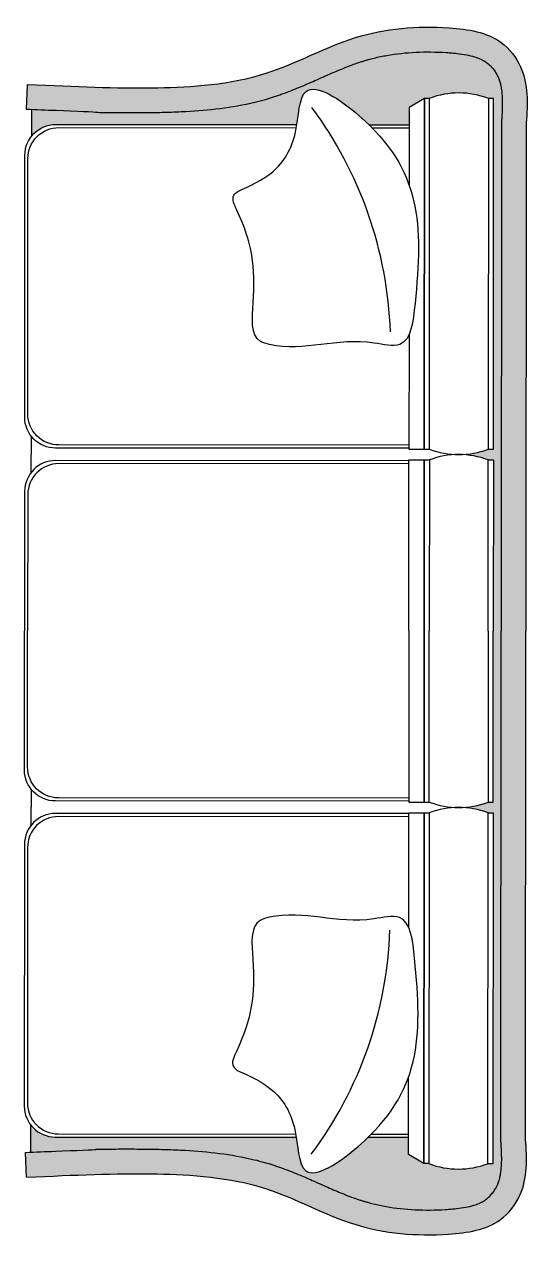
# Model space of a CAD drawing. Header units: millimetres. Extents: x -38686 to 870903, y -23218 to 232707.
# Drawn here: x 48457 to 49272, y 27190 to 29150 of the extents above; entities that cross this region are included whole.
import ezdxf

# ---------------------------------------------------------------- set-up
doc = ezdxf.new("R2010")
doc.units = ezdxf.units.MM
doc.header["$LTSCALE"] = 10
doc.layers.add('40 - Detail Outline', color=142, linetype='Continuous')

msp = doc.modelspace()

# ---------------------------------------------------------------- hatches: boundary and pattern name
at = {"layer": '40 - Detail Outline'}
h = msp.add_hatch(dxfattribs=at)
h.set_pattern_fill('ANGLE', color=251, scale=2, angle=89.96511303799088, style=0)
h.set_pattern_definition([(89.96511303799088, (84662.21292153909, 49439.81799856996), (-13.96999741031205, 0.008506225646877752), [10.16, -3.809999999999999]), (179.9651130379908, (84662.21292153909, 49439.81799856996), (-0.008506225646877752, -13.96999741031205), [10.15999999999998, -3.809999999999996])])
edge = h.paths.add_edge_path()
edge.add_line((49267.38112321147, 28169.91819625378), (49267.88975792935, 28990.57299359286))
edge.add_spline(control_points=[(49267.88975792931, 28990.57299359301), (49267.90021764187, 28990.7179491656), (49270.1280543438, 29021.66543154421), (49271.93731584901, 29071.15889830574), (49221.88681018821, 29134.96356673128), (49120.38914669445, 29149.99966771084), (48988.4779700845, 29139.29104688346), (48842.50128312752, 29055.25035056278), (48643.74490960487, 29043.69864584169), (48543.91221432804, 29049.55334631337), (48462.32385099647, 29052.9127545881)], knot_values=[0, 0, 0, 0, 0.4266674997999189, 91.0789648530224, 141.3439419555269, 228.2902285652374, 380.7967199308567, 535.7438477045828, 720.3342164515035, 966.2415125991878, 966.2415125991878, 966.2415125991878, 966.2415125991878], degree=3, periodic=0)
edge.add_line((48462.32385099647, 29052.9127545881), (48460.67824174377, 29012.94661929598))
edge.add_spline(control_points=[(48460.67824174376, 29012.94661929599), (48476.66377988402, 29012.28841331035), (48492.67895980887, 29011.62895389723), (48540.83766487389, 29009.75325512376), (48573.09454115859, 29008.63931491953), (48574.46390025204, 29007.72446132339), (48586.39122895745, 29007.52916750505), (48608.80456748663, 29007.29721480318), (48619.28311207879, 29007.24369038453), (48638.91962814596, 29007.26390973832), (48648.07121714816, 29007.3219364175), (48662.27954424455, 29007.49702925827), (48667.31749950087, 29007.57499260718), (48677.43887579773, 29007.77007863413), (48682.51946200067, 29007.88794336968), (48697.81373901281, 29008.32301494512), (48708.07991710299, 29008.72154817797), (48736.76079872125, 29010.2878153262), (48755.28785906354, 29011.81144336104), (48792.45734779167, 29016.57678240766), (48811.10205816367, 29019.81903734854), (48835.35433301414, 29025.64898218971), (48841.02742847905, 29027.12889357311), (48851.09715297984, 29029.98364708612), (48855.49847981273, 29031.30929280603), (48862.26969318424, 29033.4778095279), (48864.63685914641, 29034.26078834048), (48869.33318750706, 29035.85920395319), (48871.66459947408, 29036.67533880136), (48878.61058037292, 29039.1674431903), (48883.17689165458, 29040.88704685088), (48896.69932406791, 29046.16627877434), (48905.4793468838, 29049.84548508074), (48922.65393508933, 29057.25736413904), (48931.04875513515, 29060.99021377592), (48947.52257477748, 29068.26852035535), (48955.60152890551, 29071.81393031358), (48971.49433651604, 29078.49876619065), (48979.30781052148, 29081.63794381417), (48990.07175691606, 29085.60858940445), (48993.11781324781, 29086.69173320308), (48998.17392791132, 29088.41209854331), (49000.19325513046, 29089.07828189546), (49003.87360005738, 29090.25114348395), (49005.53619669972, 29090.76527024194), (49008.87775581187, 29091.76678334757), (49010.55350049754, 29092.25325534874), (49015.59572506201, 29093.67028219306), (49018.97720126668, 29094.55845285942), (49029.18217076466, 29097.05694353772), (49036.06630644947, 29098.50129533308), (49058.25490019092, 29102.42471820763), (49073.86811821334, 29104.10045086515), (49105.82923945432, 29105.58257952005), (49122.1762760233, 29105.3881086026), (49140.33874524909, 29104.24940739442), (49141.84450444329, 29104.14843271144), (49144.82461027059, 29103.93435402125), (49146.30212430059, 29103.82085547164), (49150.69285225484, 29103.45758261629), (49153.56430023536, 29103.18491581388), (49161.61342542226, 29102.29227604637), (49166.62172562751, 29101.5748392537), (49176.00261491651, 29099.80595211383), (49180.37293060729, 29098.75440874013), (49187.45298176407, 29096.58975895367), (49190.31494782341, 29095.54479552473), (49195.56949490187, 29093.27095961697), (49197.96152651706, 29092.04370148498), (49201.21146157803, 29090.08166872766), (49202.22625862894, 29089.41791195895), (49203.65675534602, 29088.40508614086), (49204.10258110837, 29088.07745954785), (49205.39477246875, 29087.09202538848), (49206.23887323774, 29086.40405725379), (49208.75374084018, 29084.2148781744), (49210.40665974695, 29082.58757216052), (49213.57001862006, 29079.0670871774), (49215.08028435207, 29077.1741809756), (49217.87760214281, 29073.21596925566), (49219.16452729682, 29071.15083231912), (49220.82663410393, 29068.10630276876), (49221.31525207651, 29067.15188243045), (49222.23100517309, 29065.24005578282), (49222.6555449203, 29064.28853721675), (49223.46653585721, 29062.33257431835), (49223.85069405389, 29061.33306962358), (49224.94218454219, 29058.26192368789), (49225.58879433229, 29056.11692475054), (49226.72552577889, 29051.60555707787), (49227.21531251835, 29049.23931998862), (49228.2613751076, 29042.94197092623), (49228.70946295999, 29038.85489897275), (49229.25667820559, 29030.1912360777), (49229.35568345565, 29025.6161837181), (49229.26778418955, 29016.06179009181), (49229.08119287901, 29011.08326317645), (49228.64835644991, 29003.13228661268), (49228.46769426891, 29000.27253095024), (49228.18055684867, 28996.07227649405), (49228.0881934209, 28994.76429261012), (49227.99348873194, 28993.45183088081)], knot_values=[0, 0, 0, 0, 48.18040589397054, 48.18040589397054, 144.5412176819116, 144.5412176819116, 179.8519044231265, 179.8519044231265, 210.7199418486409, 210.7199418486409, 237.553935408719, 237.553935408719, 252.2858669309105, 252.2858669309105, 267.0177984531021, 267.0177984531021, 296.4816614974852, 296.4816614974852, 348.9211088695669, 348.9211088695669, 401.3605562416485, 401.3605562416485, 417.399041260727, 417.399041260727, 429.8889746359214, 429.8889746359214, 436.6571245340605, 436.6571245340605, 443.4252744321996, 443.4252744321996, 456.9615742284778, 456.9615742284778, 484.0341738210341, 484.0341738210341, 511.1067734135904, 511.1067734135904, 538.1793730061466, 538.1793730061466, 565.251972598703, 565.251972598703, 576.0252292615306, 576.0252292615306, 583.2334310306188, 583.2334310306188, 589.2088881075424, 589.2088881075424, 595.184345184466, 595.184345184466, 607.1352593383132, 607.1352593383132, 631.0370876460075, 631.0370876460075, 683.2767768766456, 683.2767768766456, 735.5164661072837, 735.5164661072837, 740.2165059186036, 740.2165059186036, 744.9165457299235, 744.9165457299235, 754.3166253525634, 754.3166253525634, 771.9020580215099, 771.9020580215099, 789.4874906904564, 789.4874906904564, 803.1229237549242, 803.1229237549242, 816.7583568193919, 816.7583568193919, 823.3809884518992, 823.3809884518992, 826.4884261616446, 826.4884261616446, 832.3315499349845, 832.3315499349845, 844.0177974816644, 844.0177974816644, 855.7040450283442, 855.7040450283442, 867.3902925750241, 867.3902925750241, 872.6755205526874, 872.6755205526874, 877.9683651406499, 877.9683651406499, 883.2612097286124, 883.2612097286124, 893.8468989045373, 893.8468989045373, 904.4325880804622, 904.4325880804622, 920.7339965087098, 920.7339965087098, 937.0354049369573, 937.0354049369573, 953.3368133652049, 953.3368133652049, 962.2543273832941, 962.2543273832941, 966.2415125991878, 966.2415125991878, 966.2415125991878, 966.2415125991878], degree=3, periodic=0)
edge.add_line((49227.99348873194, 28993.45183088029), (49227.48308073677, 28169.94273671094))
edge.add_line((49227.48308073677, 28169.94273671096), (49226.98044205239, 27346.43363776221))
edge.add_spline(control_points=[(49226.98044205245, 27346.43363776235), (49227.07353213444, 27345.12106052437), (49227.1642864655, 27343.81296400855), (49227.44625669188, 27339.612359506), (49227.62340078491, 27336.75238376436), (49228.04645592914, 27328.80088075949), (49228.22692272381, 27323.82212807428), (49228.30306850973, 27314.26763354735), (49228.19843529738, 27309.69270644149), (49227.64056279167, 27301.02972326298), (49227.18744753409, 27296.94320562081), (49226.13363900207, 27290.64714814555), (49225.64094178774, 27288.28151536175), (49224.49866150625, 27283.77154946186), (49223.8494135178, 27281.62734757967), (49222.7541458607, 27278.55754667351), (49222.36875840597, 27277.5585153103), (49221.5553619393, 27275.60355153885), (49221.12965199514, 27274.65255594373), (49220.21154774269, 27272.74185726365), (49219.72175605193, 27271.78803872478), (49218.05590525008, 27268.74555613206), (49216.76644062513, 27266.68200387936), (49213.96425572521, 27262.72723629723), (49212.45166256223, 27260.83618939313), (49209.28397532992, 27257.31959850495), (49207.62905583033, 27255.69432707379), (49205.11149709462, 27253.50824333528), (49204.26655065484, 27252.82131409844), (49202.97314803247, 27251.83747028424), (49202.52691957494, 27251.51039237524), (49201.09517800447, 27250.49932706046), (49200.07956519569, 27249.8368191547), (49196.82721898353, 27247.87878581552), (49194.43367945685, 27246.65447118893), (49189.1763391768, 27244.38710092472), (49186.31308981287, 27243.34565895686), (49179.23038115192, 27241.18972038978), (49174.85877520341, 27240.14355399053), (49165.47571700177, 27238.386208165), (49160.46653802542, 27237.6749329157), (49152.41632084092, 27236.7921955193), (49149.54453960978, 27236.52306125783), (49145.15336809479, 27236.16518996645), (49143.67571556158, 27236.05350907841), (49140.69534863855, 27235.84309655118), (49139.18946636884, 27235.74397426634), (49121.02561010321, 27234.62761662643), (49104.67834667317, 27234.45325529379), (49072.71907286783, 27235.97470005593), (49057.10792807498, 27237.66963817049), (49034.9241775524, 27241.62035355229), (49028.04182385735, 27243.07317282928), (49017.83993561918, 27245.58421534192), (49014.45955456333, 27246.47654508623), (49009.41907698096, 27247.89977359121), (49007.74393200062, 27248.38830665503), (49004.40360743622, 27249.39392964852), (49002.74164450899, 27249.91010127401), (48999.06274517183, 27251.08748938077), (48997.04423899137, 27251.7561563204), (48991.99024447473, 27253.48274017877), (48988.94552288577, 27254.56963028838), (48978.18646915708, 27258.553514229), (48970.37686274809, 27261.70230128475), (48954.492290567, 27268.40668276808), (48946.41770396632, 27271.96202843367), (48929.9528502558, 27279.26059490688), (48921.56262855668, 27283.00376867431), (48904.39717112851, 27290.43676958135), (48895.62168096099, 27294.12677391916), (48882.1057530687, 27299.42263657642), (48877.54156062627, 27301.14785622016), (48870.5986506652, 27303.6485033774), (48868.26824443706, 27304.46750561306), (48863.57388593358, 27306.07169724226), (48861.20768495015, 27306.85758745047), (48854.4391443202, 27309.0344321938), (48850.03945157124, 27310.36549123808), (48839.9732464875, 27313.2326299431), (48834.30197583992, 27314.71951901046), (48810.05689109303, 27320.57929357016), (48791.41618331429, 27323.84448199729), (48754.25258483016, 27328.65554178181), (48735.7274128095, 27330.20195987519), (48707.04847964851, 27331.80350785398), (48696.78279958502, 27332.21466980631), (48681.48906935198, 27332.66855542967), (48676.40863198548, 27332.79266999977), (48666.28750333359, 27333.00020677103), (48661.24964779642, 27333.0843675419), (48647.04154684255, 27333.27693873729), (48637.8900361468, 27333.34622327289), (48618.25355981055, 27333.39059862854), (48607.77495730339, 27333.34996451577), (48585.3613503947, 27333.14558393693), (48573.43379047178, 27332.96496276508), (48572.06330699997, 27332.05179438919), (48539.80508479982, 27330.97753608196), (48491.64410876797, 27329.16108154364), (48475.62812972168, 27328.52132383105), (48459.64179397942, 27327.88278308093)], knot_values=[0, 0, 0, 0, 3.987185215893646, 3.987185215893646, 12.90469923398291, 12.90469923398291, 29.20610766223047, 29.20610766223047, 45.50751609047802, 45.50751609047802, 61.80892451872558, 61.80892451872558, 72.3946136946505, 72.3946136946505, 82.98030287057543, 82.98030287057543, 88.27314745853789, 88.27314745853789, 93.56599204650036, 93.56599204650036, 98.8512200241637, 98.8512200241637, 110.5374675708435, 110.5374675708435, 122.2237151175234, 122.2237151175234, 133.9099626642032, 133.9099626642032, 139.7530864375432, 139.7530864375432, 142.8605241472886, 142.8605241472886, 149.4831557797959, 149.4831557797959, 163.1185888442636, 163.1185888442636, 176.7540219087314, 176.7540219087314, 194.3394545776779, 194.3394545776779, 211.9248872466244, 211.9248872466244, 221.3249668692642, 221.3249668692642, 226.0250066805842, 226.0250066805842, 230.7250464919041, 230.7250464919041, 282.9647357225422, 282.9647357225422, 335.2044249531803, 335.2044249531803, 359.1062532608746, 359.1062532608746, 371.0571674147218, 371.0571674147218, 377.0326244916454, 377.0326244916454, 383.008081568569, 383.008081568569, 390.2162833376572, 390.2162833376572, 400.9895400004848, 400.9895400004848, 428.0621395930411, 428.0621395930411, 455.1347391855974, 455.1347391855974, 482.2073387781537, 482.2073387781537, 509.27993837071, 509.27993837071, 522.8162381669881, 522.8162381669881, 529.5843880651273, 529.5843880651273, 536.3525379632663, 536.3525379632663, 548.8424713384608, 548.8424713384608, 564.8809563575393, 564.8809563575393, 617.3204037296209, 617.3204037296209, 669.7598511017026, 669.7598511017026, 699.2237141460857, 699.2237141460857, 713.9556456682773, 713.9556456682773, 728.6875771904688, 728.6875771904688, 755.5215707505469, 755.5215707505469, 786.3896081760613, 786.3896081760613, 821.7002949172761, 821.7002949172761, 918.0611067052173, 918.0611067052173, 966.2415125991878, 966.2415125991878, 966.2415125991878, 966.2415125991878], degree=3, periodic=0)
edge.add_line((48459.64179397942, 27327.88278308093), (48461.23823732628, 27287.91465366957))
edge.add_spline(control_points=[(48461.23823732624, 27287.91465366959), (48542.83067152739, 27291.17369282529), (48642.67049347289, 27296.90557887913), (48841.41250618573, 27285.1093811573), (48987.28569935603, 27200.88917403751), (49119.18360286063, 27190.0182897247), (49220.69968633651, 27204.92952116539), (49270.82864394964, 27268.67257128394), (49269.08026859706, 27318.16822627403), (49266.89050387358, 27349.11842582751), (49266.88022248723, 27349.2633941575)], knot_values=[0, 0, 0, 0, 245.9072961476843, 430.497664894605, 585.444792668331, 737.9512840339504, 824.8975706436609, 875.1625477461654, 965.8148450993879, 966.2415125991878, 966.2415125991878, 966.2415125991878, 966.2415125991878], degree=3, periodic=0)
edge.add_line((49266.88022248721, 27349.2633941575), (49267.38112321146, 28169.91819625379))
h = msp.add_hatch(dxfattribs=at)
h.set_pattern_fill('ANGLE', color=251, scale=0.9999999999999999, angle=314.9648232695706, style=0)
h.set_pattern_definition([(314.9648232695706, (69732.36416884989, -8028.840792258056), (4.942172319911402, 4.936107551533043), [5.079999999999965, -1.904999999999991]), (44.96482326957054, (69732.36416884989, -8028.840792258056), (-4.936107551533043, 4.942172319911402), [5.079999999999999, -1.905])])
edge = h.paths.add_edge_path()
edge.add_line((49227.48308073677, 28169.94273671096), (49227.9934887319, 28993.45183088107))
edge.add_spline(control_points=[(49227.99348873194, 28993.45183088081), (49228.0881934209, 28994.76429261012), (49228.18055684867, 28996.07227649405), (49228.46769426891, 29000.27253095024), (49228.64835644991, 29003.13228661268), (49229.08119287901, 29011.08326317645), (49229.26778418955, 29016.06179009181), (49229.35568345565, 29025.6161837181), (49229.25667820559, 29030.1912360777), (49228.70946295999, 29038.85489897275), (49228.2613751076, 29042.94197092623), (49227.21531251835, 29049.23931998862), (49226.72552577889, 29051.60555707787), (49225.58879433229, 29056.11692475054), (49224.94218454219, 29058.26192368789), (49223.85069405389, 29061.33306962358), (49223.46653585721, 29062.33257431835), (49222.6555449203, 29064.28853721675), (49222.23100517309, 29065.24005578282), (49221.31525207651, 29067.15188243045), (49220.82663410393, 29068.10630276876), (49219.16452729682, 29071.15083231912), (49217.87760214281, 29073.21596925566), (49215.08028435207, 29077.1741809756), (49213.57001862006, 29079.0670871774), (49210.40665974695, 29082.58757216052), (49208.75374084018, 29084.2148781744), (49206.23887323774, 29086.40405725379), (49205.39477246875, 29087.09202538848), (49204.10258110837, 29088.07745954785), (49203.65675534602, 29088.40508614086), (49202.22625862894, 29089.41791195895), (49201.21146157803, 29090.08166872766), (49197.96152651706, 29092.04370148498), (49195.56949490187, 29093.27095961697), (49190.31494782341, 29095.54479552473), (49187.45298176407, 29096.58975895367), (49180.37293060729, 29098.75440874013), (49176.00261491651, 29099.80595211383), (49166.62172562751, 29101.5748392537), (49161.61342542226, 29102.29227604637), (49153.56430023536, 29103.18491581388), (49150.69285225484, 29103.45758261629), (49146.30212430059, 29103.82085547164), (49144.82461027059, 29103.93435402125), (49141.84450444329, 29104.14843271144), (49140.33874524909, 29104.24940739442), (49122.1762760233, 29105.3881086026), (49105.82923945432, 29105.58257952005), (49073.86811821334, 29104.10045086515), (49058.25490019092, 29102.42471820763), (49036.06630644947, 29098.50129533308), (49029.18217076466, 29097.05694353772), (49018.97720126668, 29094.55845285942), (49015.59572506201, 29093.67028219306), (49010.55350049754, 29092.25325534874), (49008.87775581187, 29091.76678334757), (49005.53619669972, 29090.76527024194), (49003.87360005738, 29090.25114348395), (49000.19325513046, 29089.07828189546), (48998.17392791132, 29088.41209854331), (48993.11781324781, 29086.69173320308), (48990.07175691606, 29085.60858940445), (48979.30781052148, 29081.63794381417), (48971.49433651604, 29078.49876619065), (48955.60152890551, 29071.81393031358), (48947.52257477748, 29068.26852035535), (48931.04875513515, 29060.99021377592), (48922.65393508933, 29057.25736413904), (48905.4793468838, 29049.84548508074), (48896.69932406791, 29046.16627877434), (48883.17689165458, 29040.88704685088), (48878.61058037292, 29039.1674431903), (48871.66459947408, 29036.67533880136), (48869.33318750706, 29035.85920395319), (48864.63685914641, 29034.26078834048), (48862.26969318424, 29033.4778095279), (48855.49847981273, 29031.30929280603), (48851.09715297984, 29029.98364708612), (48841.02742847905, 29027.12889357311), (48835.35433301414, 29025.64898218971), (48811.10205816367, 29019.81903734854), (48792.45734779167, 29016.57678240766), (48755.28785906354, 29011.81144336104), (48736.76079872125, 29010.2878153262), (48708.07991710299, 29008.72154817797), (48697.81373901281, 29008.32301494512), (48682.51946200067, 29007.88794336968), (48677.43887579773, 29007.77007863413), (48667.31749950087, 29007.57499260718), (48662.27954424455, 29007.49702925827), (48648.07121714816, 29007.3219364175), (48638.91962814596, 29007.26390973832), (48619.28311207879, 29007.24369038453), (48608.80456748663, 29007.29721480318), (48586.39122895745, 29007.52916750505), (48574.46390025204, 29007.72446132339), (48573.09454115859, 29008.63931491953), (48540.83766487389, 29009.75325512376), (48495.51757519352, 29011.51839470783), (48482.32884956489, 29012.05626068193), (48469.16117768228, 29012.59752856292)], knot_values=[8.519683485482688, 8.519683485482688, 8.519683485482688, 8.519683485482688, 12.50686870137633, 12.50686870137633, 21.4243827194656, 21.4243827194656, 37.72579114771315, 37.72579114771315, 54.02719957596071, 54.02719957596071, 70.32860800420826, 70.32860800420826, 80.91429718013319, 80.91429718013319, 91.49998635605812, 91.49998635605812, 96.79283094402058, 96.79283094402058, 102.085675531983, 102.085675531983, 107.3709035096464, 107.3709035096464, 119.0571510563262, 119.0571510563262, 130.7433986030061, 130.7433986030061, 142.4296461496859, 142.4296461496859, 148.2727699230259, 148.2727699230259, 151.3802076327713, 151.3802076327713, 158.0028392652786, 158.0028392652786, 171.6382723297463, 171.6382723297463, 185.2737053942141, 185.2737053942141, 202.8591380631606, 202.8591380631606, 220.4445707321071, 220.4445707321071, 229.8446503547469, 229.8446503547469, 234.5446901660669, 234.5446901660669, 239.2447299773868, 239.2447299773868, 291.4844192080249, 291.4844192080249, 343.7241084386629, 343.7241084386629, 367.6259367463573, 367.6259367463573, 379.5768509002045, 379.5768509002045, 385.5523079771281, 385.5523079771281, 391.5277650540517, 391.5277650540517, 398.7359668231398, 398.7359668231398, 409.5092234859675, 409.5092234859675, 436.5818230785238, 436.5818230785238, 463.6544226710801, 463.6544226710801, 490.7270222636364, 490.7270222636364, 517.7996218561927, 517.7996218561927, 531.3359216524709, 531.3359216524709, 538.1040715506099, 538.1040715506099, 544.8722214487491, 544.8722214487491, 557.3621548239435, 557.3621548239435, 573.400639843022, 573.400639843022, 625.8400872151036, 625.8400872151036, 678.2795345871853, 678.2795345871853, 707.7433976315683, 707.7433976315683, 722.47532915376, 722.47532915376, 737.2072606759515, 737.2072606759515, 764.0412542360295, 764.0412542360295, 794.909291661544, 794.909291661544, 830.2199784027589, 830.2199784027589, 926.5807901906999, 926.5807901906999, 966.2415125991878, 966.2415125991878, 966.2415125991878, 966.2415125991878], degree=3, periodic=0)
edge.add_line((48469.16117768228, 29012.59752856295), (48469.13411328172, 28969.03422506861))
edge.add_arc((48508.43599954282, 28938.12529858584), 49.99999999998194, 89.96440408317261, 141.8167572740896, ccw=False)
edge.add_line((48508.46706283826, 28988.1252889365), (48897.57241971836, 28987.88328496433))
edge.add_spline(control_points=[(48897.5724197184, 28987.88328496438), (48901.08424475256, 29010.1346678823), (48904.88520317731, 29071.23282190943), (48974.99974530784, 29023.75581529449), (49008.85915463342, 28992.64833217924), (49013.83660064364, 28987.81105397838)], knot_values=[148.9523328681407, 148.9523328681407, 148.9523328681407, 148.9523328681407, 206.3684940841252, 300.5098177834611, 317.8377037579775, 317.8377037579775, 317.8377037579775, 317.8377037579775], degree=3, periodic=0)
edge.add_line((49013.8366006437, 28987.81105397838), (49078.93133202131, 28987.77061283313))
edge.add_line((49078.93133202131, 28987.77061283316), (49078.94871677341, 29015.75339523978))
edge.add_line((49078.94871677342, 29015.75339523978), (49103.66418698778, 29030.34873937657))
edge.add_line((49103.66418698776, 29030.34873937656), (49111.92036375537, 29030.34361009438))
edge.add_arc((49159.38080030426, 28904.92925191445), 134.0941992597326, 69.20070962721587, 110.7280985391431, ccw=False)
edge.add_line((49206.9970315168, 29030.28454219061), (49215.25320828441, 29030.2794129085))
edge.add_line((49215.25320828441, 29030.27941290849), (49214.90063080513, 28463.65500042207))
edge.add_line((49214.90063080512, 28463.65500042207), (49206.64445403762, 28463.66012970422))
edge.add_arc((49159.18401748859, 28589.07448788413), 134.0941992597311, 269.9644223276925, 290.7280985392003, ccw=False)
edge.add_arc((49159.01740117947, 28320.88614112122), 134.0941992597292, 429.2007096272061, 449.96438583866933, ccw=False)
edge.add_line((49206.63363239198, 28446.2414313974), (49214.88980915959, 28446.23630211529))
edge.add_line((49214.88980915962, 28446.2363021153), (49214.71888500779, 28169.95058770263))
edge.add_line((49214.71888500778, 28169.95058770263), (49214.54993395072, 27893.66487207638))
edge.add_line((49214.54993395071, 27893.66487207634), (49206.29375712027, 27893.66989919993))
edge.add_arc((49158.83176874847, 28019.08367011406), 134.0941992597311, 269.96511303798746, 290.7288074939555, ccw=False)
edge.add_arc((49158.66847089346, 27750.89532130998), 134.0941992597292, 69.20141858197661, 89.96511303797809, ccw=False)
edge.add_line((49206.28315100679, 27876.25120076052), (49214.53932783716, 27876.24617363697))
edge.add_line((49214.53932783712, 27876.24617363697), (49214.19486750041, 27309.62175615786))
edge.add_line((49214.19486750045, 27309.62175615788), (49205.93869066998, 27309.6267832815))
edge.add_arc((49158.47670229813, 27435.0405541956), 134.0941992597325, 249.20141858202982, 290.7288074939541, ccw=False)
edge.add_line((49110.86202218494, 27309.684674745), (49102.60584535447, 27309.68970186855))
edge.add_line((49102.60584535447, 27309.68970186855), (49077.90834842015, 27324.31543889506))
edge.add_line((49077.90834842017, 27324.31543889506), (49077.92538692462, 27352.29822151464))
edge.add_line((49077.92538692465, 27352.29822151466), (49012.83065505158, 27352.33785720405))
edge.add_spline(control_points=[(49012.83065505157, 27352.33785720403), (49007.84726219106, 27347.50670570829), (48973.94961136603, 27316.4408985533), (48903.77671806823, 27269.0501798259), (48900.05092290189, 27330.15296340284), (48896.56647324143, 27352.40864958403)], knot_values=[148.9523328681366, 148.9523328681366, 148.9523328681366, 148.9523328681366, 166.2802188426493, 260.4215425419853, 317.8377037579739, 317.8377037579739, 317.8377037579739, 317.8377037579739], degree=3, periodic=0)
edge.add_line((48896.56647324143, 27352.40864958403), (48507.46111307267, 27352.6453068593))
edge.add_arc((48507.49155768848, 27402.64529759054), 49.99999999998194, 218.1127598470884, 269.9651130379988, ccw=False)
edge.add_line((48468.15167830198, 27371.78474202429), (48468.12515293611, 27328.22143819842))
edge.add_spline(control_points=[(48468.12515293612, 27328.22143819842), (48481.29348070052, 27328.7465073531), (48494.48285801007, 27329.26814870401), (48539.80508479982, 27330.97753608196), (48572.06330699997, 27332.05179438919), (48573.43379047178, 27332.96496276508), (48585.3613503947, 27333.14558393693), (48607.77495730339, 27333.34996451577), (48618.25355981055, 27333.39059862854), (48637.8900361468, 27333.34622327289), (48647.04154684255, 27333.27693873729), (48661.24964779642, 27333.0843675419), (48666.28750333359, 27333.00020677103), (48676.40863198548, 27332.79266999977), (48681.48906935198, 27332.66855542967), (48696.78279958502, 27332.21466980631), (48707.04847964851, 27331.80350785398), (48735.7274128095, 27330.20195987519), (48754.25258483016, 27328.65554178181), (48791.41618331429, 27323.84448199729), (48810.05689109303, 27320.57929357016), (48834.30197583992, 27314.71951901046), (48839.9732464875, 27313.2326299431), (48850.03945157124, 27310.36549123808), (48854.4391443202, 27309.0344321938), (48861.20768495015, 27306.85758745047), (48863.57388593358, 27306.07169724226), (48868.26824443706, 27304.46750561306), (48870.5986506652, 27303.6485033774), (48877.54156062627, 27301.14785622016), (48882.1057530687, 27299.42263657642), (48895.62168096099, 27294.12677391916), (48904.39717112851, 27290.43676958135), (48921.56262855668, 27283.00376867431), (48929.9528502558, 27279.26059490688), (48946.41770396632, 27271.96202843367), (48954.492290567, 27268.40668276808), (48970.37686274809, 27261.70230128475), (48978.18646915708, 27258.553514229), (48988.94552288577, 27254.56963028838), (48991.99024447473, 27253.48274017877), (48997.04423899137, 27251.7561563204), (48999.06274517183, 27251.08748938077), (49002.74164450899, 27249.91010127401), (49004.40360743622, 27249.39392964852), (49007.74393200062, 27248.38830665503), (49009.41907698096, 27247.89977359121), (49014.45955456333, 27246.47654508623), (49017.83993561918, 27245.58421534192), (49028.04182385735, 27243.07317282928), (49034.9241775524, 27241.62035355229), (49057.10792807498, 27237.66963817049), (49072.71907286783, 27235.97470005593), (49104.67834667317, 27234.45325529379), (49121.02561010321, 27234.62761662643), (49139.18946636884, 27235.74397426634), (49140.69534863855, 27235.84309655118), (49143.67571556158, 27236.05350907841), (49145.15336809479, 27236.16518996645), (49149.54453960978, 27236.52306125783), (49152.41632084092, 27236.7921955193), (49160.46653802542, 27237.6749329157), (49165.47571700177, 27238.386208165), (49174.85877520341, 27240.14355399053), (49179.23038115192, 27241.18972038978), (49186.31308981287, 27243.34565895686), (49189.1763391768, 27244.38710092472), (49194.43367945685, 27246.65447118893), (49196.82721898353, 27247.87878581552), (49200.07956519569, 27249.8368191547), (49201.09517800447, 27250.49932706046), (49202.52691957494, 27251.51039237524), (49202.97314803247, 27251.83747028424), (49204.26655065484, 27252.82131409844), (49205.11149709462, 27253.50824333528), (49207.62905583033, 27255.69432707379), (49209.28397532992, 27257.31959850495), (49212.45166256223, 27260.83618939313), (49213.96425572521, 27262.72723629723), (49216.76644062513, 27266.68200387936), (49218.05590525008, 27268.74555613206), (49219.72175605193, 27271.78803872478), (49220.21154774269, 27272.74185726365), (49221.12965199514, 27274.65255594373), (49221.5553619393, 27275.60355153885), (49222.36875840597, 27277.5585153103), (49222.7541458607, 27278.55754667351), (49223.8494135178, 27281.62734757967), (49224.49866150625, 27283.77154946186), (49225.64094178774, 27288.28151536175), (49226.13363900207, 27290.64714814555), (49227.18744753409, 27296.94320562081), (49227.64056279167, 27301.02972326298), (49228.19843529738, 27309.69270644149), (49228.30306850973, 27314.26763354735), (49228.22692272381, 27323.82212807428), (49228.04645592914, 27328.80088075949), (49227.62340078491, 27336.75238376436), (49227.44625669188, 27339.612359506), (49227.1642864655, 27343.81296400855), (49227.07353213444, 27345.12106052437), (49226.98044205245, 27346.43363776235)], knot_values=[8.519683485482739, 8.519683485482739, 8.519683485482739, 8.519683485482739, 48.18040589397054, 48.18040589397054, 144.5412176819116, 144.5412176819116, 179.8519044231265, 179.8519044231265, 210.7199418486409, 210.7199418486409, 237.553935408719, 237.553935408719, 252.2858669309105, 252.2858669309105, 267.0177984531021, 267.0177984531021, 296.4816614974852, 296.4816614974852, 348.9211088695669, 348.9211088695669, 401.3605562416485, 401.3605562416485, 417.399041260727, 417.399041260727, 429.8889746359214, 429.8889746359214, 436.6571245340605, 436.6571245340605, 443.4252744321996, 443.4252744321996, 456.9615742284778, 456.9615742284778, 484.0341738210341, 484.0341738210341, 511.1067734135904, 511.1067734135904, 538.1793730061466, 538.1793730061466, 565.251972598703, 565.251972598703, 576.0252292615306, 576.0252292615306, 583.2334310306188, 583.2334310306188, 589.2088881075424, 589.2088881075424, 595.184345184466, 595.184345184466, 607.1352593383132, 607.1352593383132, 631.0370876460075, 631.0370876460075, 683.2767768766456, 683.2767768766456, 735.5164661072837, 735.5164661072837, 740.2165059186036, 740.2165059186036, 744.9165457299235, 744.9165457299235, 754.3166253525634, 754.3166253525634, 771.9020580215099, 771.9020580215099, 789.4874906904564, 789.4874906904564, 803.1229237549242, 803.1229237549242, 816.7583568193919, 816.7583568193919, 823.3809884518992, 823.3809884518992, 826.4884261616446, 826.4884261616446, 832.3315499349845, 832.3315499349845, 844.0177974816644, 844.0177974816644, 855.7040450283442, 855.7040450283442, 867.3902925750241, 867.3902925750241, 872.6755205526874, 872.6755205526874, 877.9683651406499, 877.9683651406499, 883.2612097286124, 883.2612097286124, 893.8468989045373, 893.8468989045373, 904.4325880804622, 904.4325880804622, 920.7339965087098, 920.7339965087098, 937.0354049369573, 937.0354049369573, 953.3368133652049, 953.3368133652049, 962.2543273832941, 962.2543273832941, 966.2415125991878, 966.2415125991878, 966.2415125991878, 966.2415125991878], degree=3, periodic=0)
edge.add_line((49226.98044205242, 27346.4336377621), (49227.48308073679, 28169.94273671096))

# ---------------------------------------------------------------- linework, layer by layer
at = {"layer": '40 - Detail Outline', "color": 0}
for p, q in [((48462.32385099647, 29052.9127545881), (48460.67824174376, 29012.94661929599)), ((48469.16117768228, 29012.59752856292), (48469.13411328173, 28969.03422506862)), ((48468.83259488517, 28484.59535047751), (48468.81446266547, 28455.40943193018)), ((48468.79633044577, 28426.22351338293), (48468.81446266547, 28455.40943193018)), ((48468.48163865652, 27914.59545852143), (48468.46386757155, 27885.40953975204)), ((48468.44609648659, 27856.2236209826), (48468.46386757155, 27885.40953975204)), ((48468.12515293612, 27328.22143819842), (48468.15167830198, 27371.78474202433)), ((48461.23823732624, 27287.91465366959), (48459.64179397942, 27327.88278308093))]:
    msp.add_line(p, q, dxfattribs=at)
for points in [[(49078.72078648634, 28648.87306291006), (49078.60521642157, 28463.7396761329), (49103.31160950847, 28463.72432689019), (49103.66418698776, 29030.34873937656), (49078.94871677342, 29015.75339523978), (49078.87078710002, 28890.31651345708)], [(49227.99348873194, 28993.45183088084), (49227.48308073677, 28169.94273671096)], [(49267.88975792931, 28990.57299359301), (49267.38112321147, 28169.91819625378)], [(49013.83660064361, 28987.81105397838), (49078.93133202131, 28987.77061283316)], [(49018.88244458061, 28982.80791820206), (49078.92822569178, 28982.7706137981)], [(49078.4238352523, 28170.03441995666), (49078.59439477604, 28446.32097782612), (49103.30078786297, 28446.30562858337), (49103.12986328403, 28170.01922379201)], [(49103.12986328403, 28170.01922379201), (49103.30078786297, 28446.30562858337), (49111.55696463055, 28446.30049930121), (49111.38604008319, 28170.01414558915)], [(49206.46270820859, 28169.95566590548), (49206.63363239204, 28446.2414313974), (49214.88980915962, 28446.2363021153), (49214.71888500778, 28169.95058770263)], [(49078.4238352523, 28170.03441995666), (49078.25451852987, 27893.74786132281), (49102.96091180481, 27893.73281778702), (49103.12986328403, 28170.01922379201)], [(49103.12986328403, 28170.01922379201), (49102.96091180481, 27893.73281778702), (49111.2170886352, 27893.72779066347), (49111.38604008319, 28170.01414558915)], [(49206.46270820859, 28169.95566590548), (49206.29375712032, 27893.66989919993), (49214.54993395071, 27893.66487207634), (49214.71888500778, 28169.95058770263)], [(49226.98044205245, 27346.43363776235), (49227.48308073677, 28169.94273671096)], [(49266.88022248723, 27349.2633941575), (49267.38112321147, 28169.91819625378)], [(49078.13173907838, 27691.195774017), (49078.24391241628, 27876.32916288341), (49102.95030569122, 27876.31411934767), (49102.6058453545, 27309.6897018686), (49077.90834842017, 27324.31543889506), (49077.98472598835, 27449.75232163244)], [(49012.83065505151, 27352.33785720403), (49077.92538692465, 27352.29822151466)], [(49017.88264981809, 27357.33478200953), (49077.92843138624, 27357.29822058776)]]:
    msp.add_lwpolyline(points, dxfattribs=at)
for points in [[(49103.66418698776, 29030.34873937656), (49103.31160950847, 28463.72432689019), (49111.56778627605, 28463.71919760802), (49111.92036375534, 29030.34361009439)], [(49206.99703151686, 29030.28454219061), (49206.64445403754, 28463.66012970423), (49214.90063080512, 28463.65500042207), (49215.25320828441, 29030.27941290849)], [(49102.6058453545, 27309.6897018686), (49102.95030569122, 27876.31411934767), (49111.20648252161, 27876.30909222412), (49110.86202218491, 27309.684674745)], [(49205.93869067001, 27309.62678328146), (49206.28315100673, 27876.25120076052), (49214.53932783712, 27876.24617363697), (49214.19486750045, 27309.62175615788)]]:
    msp.add_lwpolyline(points, close=True, dxfattribs=at)
for points in [[(49078.60606201226, 28465.10075281157), (48508.14179282921, 28465.45542891493, -0.414213562373095), (48458.17286577396, 28515.48648256111), (48458.43600919211, 28938.15636188128, -0.414213562373095), (48508.46706283826, 28988.1252889365), (48897.5724197184, 28987.88328496438)], [(49078.60916834182, 28470.10075184663), (48513.14489819386, 28470.45232162044, -0.414213562373095), (48463.17597113855, 28520.4833752666), (48463.43290189764, 28933.15325651664, -0.414213562373095), (48513.46395554382, 28983.1221835719), (48896.7402544879, 28982.8838009954)], [(49078.59354918535, 28444.95990114745), (48508.12928000226, 28445.31457725084, 0.414213562373095), (48458.09822635612, 28395.34565019556), (48457.95915899932, 28170.41605489103)], [(49078.59044285578, 28439.95990211235), (48513.12617270782, 28440.31147188616, 0.414213562373095), (48463.09511906168, 28390.34254483097), (48462.95914978045, 28170.41297950055)], [(49078.25534727913, 27895.1089380118), (48507.79107342719, 27895.45602335642, -0.414213562373095), (48457.82152731169, 27945.48645870349), (48457.95915899932, 28170.41605489103)], [(49078.25839174073, 27900.10893708495), (48512.79411696189, 27900.45297796801, -0.414213562373095), (48462.82457084642, 27950.48341331501), (48462.95914978045, 28170.41297950055)], [(49078.24308366695, 27874.96808619443), (48507.778809815, 27875.31517153904, 0.414213562373095), (48457.74837446798, 27825.34562542358), (48457.49156695721, 27402.67574220631, 0.414213562373095), (48507.46111307267, 27352.64530685931), (48896.56647324146, 27352.40864958403)], [(49078.24003920541, 27869.9680871213), (48512.77576442654, 27870.31212800437, 0.414213562373095), (48462.74532907954, 27820.3425818889), (48462.49461049191, 27407.67269681791, 0.414213562373095), (48512.4641566074, 27357.64226147087), (48895.7404587958, 27357.40915346484)]]:
    msp.add_lwpolyline(points, format="xyb", dxfattribs=at)
for centre, start, end in [((49159.38080030429, 28904.92925191445), 69.2007096271154, 110.7280985387678), ((49159.18401748859, 28589.07448788413), 249.2007096271154, 290.7280985387678), ((49159.01740117947, 28320.88614112122), 69.2007096271154, 110.7280985387678), ((49158.83176874847, 28019.08367011406), 249.2014185821857, 290.7288074935494), ((49158.66847089349, 27750.89532130998), 69.2014185821857, 110.7288074935495), ((49158.47670229813, 27435.0405541956), 249.2014185821857, 290.7288074935494)]:
    msp.add_arc(centre, 134.094199259731, start, end, dxfattribs=at)
at = {"layer": '40 - Detail Outline', "color": 252}
for centre, start, end in [((48404.78365568211, 28631.41051980271), 1.938492148830265, 36.59377030715782), ((48404.21659989198, 27709.48735305872), 323.3357468133119, 357.9910249733083)]:
    msp.add_arc(centre, 644.1258542451804, start, end, dxfattribs=at)
at = {"layer": '40 - Detail Outline', "color": 0}
for points, knots in [([(48462.32385099647, 29052.9127545881), (48543.91221432804, 29049.55334631337), (48643.74490960487, 29043.69864584169), (48842.50128312752, 29055.25035056278), (48988.4779700845, 29139.29104688346), (49120.38914669445, 29149.99966771084), (49221.88681018821, 29134.96356673128), (49271.93731584901, 29071.15889830574), (49270.1280543438, 29021.66543154421), (49267.90021764187, 28990.7179491656), (49267.88975792931, 28990.57299359301)], [0, 0, 0, 0, 245.9072961476843, 430.497664894605, 585.444792668331, 737.9512840339504, 824.8975706436609, 875.1625477461654, 965.8148450993879, 966.2415125991878, 966.2415125991878, 966.2415125991878, 966.2415125991878]), ([(48460.67824174376, 29012.94661929599), (48476.66377988402, 29012.28841331035), (48492.67895980887, 29011.62895389723), (48540.83766487389, 29009.75325512376), (48573.09454115859, 29008.63931491953), (48574.46390025204, 29007.72446132339), (48586.39122895745, 29007.52916750505), (48608.80456748663, 29007.29721480318), (48619.28311207879, 29007.24369038453), (48638.91962814596, 29007.26390973832), (48648.07121714816, 29007.3219364175), (48662.27954424455, 29007.49702925827), (48667.31749950087, 29007.57499260718), (48677.43887579773, 29007.77007863413), (48682.51946200067, 29007.88794336968), (48697.81373901281, 29008.32301494512), (48708.07991710299, 29008.72154817797), (48736.76079872125, 29010.2878153262), (48755.28785906354, 29011.81144336104), (48792.45734779167, 29016.57678240766), (48811.10205816367, 29019.81903734854), (48835.35433301414, 29025.64898218971), (48841.02742847905, 29027.12889357311), (48851.09715297984, 29029.98364708612), (48855.49847981273, 29031.30929280603), (48862.26969318424, 29033.4778095279), (48864.63685914641, 29034.26078834048), (48869.33318750706, 29035.85920395319), (48871.66459947408, 29036.67533880136), (48878.61058037292, 29039.1674431903), (48883.17689165458, 29040.88704685088), (48896.69932406791, 29046.16627877434), (48905.4793468838, 29049.84548508074), (48922.65393508933, 29057.25736413904), (48931.04875513515, 29060.99021377592), (48947.52257477748, 29068.26852035535), (48955.60152890551, 29071.81393031358), (48971.49433651604, 29078.49876619065), (48979.30781052148, 29081.63794381417), (48990.07175691606, 29085.60858940445), (48993.11781324781, 29086.69173320308), (48998.17392791132, 29088.41209854331), (49000.19325513046, 29089.07828189546), (49003.87360005738, 29090.25114348395), (49005.53619669972, 29090.76527024194), (49008.87775581187, 29091.76678334757), (49010.55350049754, 29092.25325534874), (49015.59572506201, 29093.67028219306), (49018.97720126668, 29094.55845285942), (49029.18217076466, 29097.05694353772), (49036.06630644947, 29098.50129533308), (49058.25490019092, 29102.42471820763), (49073.86811821334, 29104.10045086515), (49105.82923945432, 29105.58257952005), (49122.1762760233, 29105.3881086026), (49140.33874524909, 29104.24940739442), (49141.84450444329, 29104.14843271144), (49144.82461027059, 29103.93435402125), (49146.30212430059, 29103.82085547164), (49150.69285225484, 29103.45758261629), (49153.56430023536, 29103.18491581388), (49161.61342542226, 29102.29227604637), (49166.62172562751, 29101.5748392537), (49176.00261491651, 29099.80595211383), (49180.37293060729, 29098.75440874013), (49187.45298176407, 29096.58975895367), (49190.31494782341, 29095.54479552473), (49195.56949490187, 29093.27095961697), (49197.96152651706, 29092.04370148498), (49201.21146157803, 29090.08166872766), (49202.22625862894, 29089.41791195895), (49203.65675534602, 29088.40508614086), (49204.10258110837, 29088.07745954785), (49205.39477246875, 29087.09202538848), (49206.23887323774, 29086.40405725379), (49208.75374084018, 29084.2148781744), (49210.40665974695, 29082.58757216052), (49213.57001862006, 29079.0670871774), (49215.08028435207, 29077.1741809756), (49217.87760214281, 29073.21596925566), (49219.16452729682, 29071.15083231912), (49220.82663410393, 29068.10630276876), (49221.31525207651, 29067.15188243045), (49222.23100517309, 29065.24005578282), (49222.6555449203, 29064.28853721675), (49223.46653585721, 29062.33257431835), (49223.85069405389, 29061.33306962358), (49224.94218454219, 29058.26192368789), (49225.58879433229, 29056.11692475054), (49226.72552577889, 29051.60555707787), (49227.21531251835, 29049.23931998862), (49228.2613751076, 29042.94197092623), (49228.70946295999, 29038.85489897275), (49229.25667820559, 29030.1912360777), (49229.35568345565, 29025.6161837181), (49229.26778418955, 29016.06179009181), (49229.08119287901, 29011.08326317645), (49228.64835644991, 29003.13228661268), (49228.46769426891, 29000.27253095024), (49228.18055684867, 28996.07227649405), (49228.0881934209, 28994.76429261012), (49227.99348873194, 28993.45183088081)], [0, 0, 0, 0, 48.18040589397054, 48.18040589397054, 144.5412176819116, 144.5412176819116, 179.8519044231265, 179.8519044231265, 210.7199418486409, 210.7199418486409, 237.553935408719, 237.553935408719, 252.2858669309105, 252.2858669309105, 267.0177984531021, 267.0177984531021, 296.4816614974852, 296.4816614974852, 348.9211088695669, 348.9211088695669, 401.3605562416485, 401.3605562416485, 417.399041260727, 417.399041260727, 429.8889746359214, 429.8889746359214, 436.6571245340605, 436.6571245340605, 443.4252744321996, 443.4252744321996, 456.9615742284778, 456.9615742284778, 484.0341738210341, 484.0341738210341, 511.1067734135904, 511.1067734135904, 538.1793730061466, 538.1793730061466, 565.251972598703, 565.251972598703, 576.0252292615306, 576.0252292615306, 583.2334310306188, 583.2334310306188, 589.2088881075424, 589.2088881075424, 595.184345184466, 595.184345184466, 607.1352593383132, 607.1352593383132, 631.0370876460075, 631.0370876460075, 683.2767768766456, 683.2767768766456, 735.5164661072837, 735.5164661072837, 740.2165059186036, 740.2165059186036, 744.9165457299235, 744.9165457299235, 754.3166253525634, 754.3166253525634, 771.9020580215099, 771.9020580215099, 789.4874906904564, 789.4874906904564, 803.1229237549242, 803.1229237549242, 816.7583568193919, 816.7583568193919, 823.3809884518992, 823.3809884518992, 826.4884261616446, 826.4884261616446, 832.3315499349845, 832.3315499349845, 844.0177974816644, 844.0177974816644, 855.7040450283442, 855.7040450283442, 867.3902925750241, 867.3902925750241, 872.6755205526874, 872.6755205526874, 877.9683651406499, 877.9683651406499, 883.2612097286124, 883.2612097286124, 893.8468989045373, 893.8468989045373, 904.4325880804622, 904.4325880804622, 920.7339965087098, 920.7339965087098, 937.0354049369573, 937.0354049369573, 953.3368133652049, 953.3368133652049, 962.2543273832941, 962.2543273832941, 966.2415125991878, 966.2415125991878, 966.2415125991878, 966.2415125991878]), ([(48459.64179397942, 27327.88278308093), (48475.62812972168, 27328.52132383105), (48491.64410876797, 27329.16108154364), (48539.80508479982, 27330.97753608196), (48572.06330699997, 27332.05179438919), (48573.43379047178, 27332.96496276508), (48585.3613503947, 27333.14558393693), (48607.77495730339, 27333.34996451577), (48618.25355981055, 27333.39059862854), (48637.8900361468, 27333.34622327289), (48647.04154684255, 27333.27693873729), (48661.24964779642, 27333.0843675419), (48666.28750333359, 27333.00020677103), (48676.40863198548, 27332.79266999977), (48681.48906935198, 27332.66855542967), (48696.78279958502, 27332.21466980631), (48707.04847964851, 27331.80350785398), (48735.7274128095, 27330.20195987519), (48754.25258483016, 27328.65554178181), (48791.41618331429, 27323.84448199729), (48810.05689109303, 27320.57929357016), (48834.30197583992, 27314.71951901046), (48839.9732464875, 27313.2326299431), (48850.03945157124, 27310.36549123808), (48854.4391443202, 27309.0344321938), (48861.20768495015, 27306.85758745047), (48863.57388593358, 27306.07169724226), (48868.26824443706, 27304.46750561306), (48870.5986506652, 27303.6485033774), (48877.54156062627, 27301.14785622016), (48882.1057530687, 27299.42263657642), (48895.62168096099, 27294.12677391916), (48904.39717112851, 27290.43676958135), (48921.56262855668, 27283.00376867431), (48929.9528502558, 27279.26059490688), (48946.41770396632, 27271.96202843367), (48954.492290567, 27268.40668276808), (48970.37686274809, 27261.70230128475), (48978.18646915708, 27258.553514229), (48988.94552288577, 27254.56963028838), (48991.99024447473, 27253.48274017877), (48997.04423899137, 27251.7561563204), (48999.06274517183, 27251.08748938077), (49002.74164450899, 27249.91010127401), (49004.40360743622, 27249.39392964852), (49007.74393200062, 27248.38830665503), (49009.41907698096, 27247.89977359121), (49014.45955456333, 27246.47654508623), (49017.83993561918, 27245.58421534192), (49028.04182385735, 27243.07317282928), (49034.9241775524, 27241.62035355229), (49057.10792807498, 27237.66963817049), (49072.71907286783, 27235.97470005593), (49104.67834667317, 27234.45325529379), (49121.02561010321, 27234.62761662643), (49139.18946636884, 27235.74397426634), (49140.69534863855, 27235.84309655118), (49143.67571556158, 27236.05350907841), (49145.15336809479, 27236.16518996645), (49149.54453960978, 27236.52306125783), (49152.41632084092, 27236.7921955193), (49160.46653802542, 27237.6749329157), (49165.47571700177, 27238.386208165), (49174.85877520341, 27240.14355399053), (49179.23038115192, 27241.18972038978), (49186.31308981287, 27243.34565895686), (49189.1763391768, 27244.38710092472), (49194.43367945685, 27246.65447118893), (49196.82721898353, 27247.87878581552), (49200.07956519569, 27249.8368191547), (49201.09517800447, 27250.49932706046), (49202.52691957494, 27251.51039237524), (49202.97314803247, 27251.83747028424), (49204.26655065484, 27252.82131409844), (49205.11149709462, 27253.50824333528), (49207.62905583033, 27255.69432707379), (49209.28397532992, 27257.31959850495), (49212.45166256223, 27260.83618939313), (49213.96425572521, 27262.72723629723), (49216.76644062513, 27266.68200387936), (49218.05590525008, 27268.74555613206), (49219.72175605193, 27271.78803872478), (49220.21154774269, 27272.74185726365), (49221.12965199514, 27274.65255594373), (49221.5553619393, 27275.60355153885), (49222.36875840597, 27277.5585153103), (49222.7541458607, 27278.55754667351), (49223.8494135178, 27281.62734757967), (49224.49866150625, 27283.77154946186), (49225.64094178774, 27288.28151536175), (49226.13363900207, 27290.64714814555), (49227.18744753409, 27296.94320562081), (49227.64056279167, 27301.02972326298), (49228.19843529738, 27309.69270644149), (49228.30306850973, 27314.26763354735), (49228.22692272381, 27323.82212807428), (49228.04645592914, 27328.80088075949), (49227.62340078491, 27336.75238376436), (49227.44625669188, 27339.612359506), (49227.1642864655, 27343.81296400855), (49227.07353213444, 27345.12106052437), (49226.98044205245, 27346.43363776235)], [0, 0, 0, 0, 48.18040589397054, 48.18040589397054, 144.5412176819116, 144.5412176819116, 179.8519044231265, 179.8519044231265, 210.7199418486409, 210.7199418486409, 237.553935408719, 237.553935408719, 252.2858669309105, 252.2858669309105, 267.0177984531021, 267.0177984531021, 296.4816614974852, 296.4816614974852, 348.9211088695669, 348.9211088695669, 401.3605562416485, 401.3605562416485, 417.399041260727, 417.399041260727, 429.8889746359214, 429.8889746359214, 436.6571245340605, 436.6571245340605, 443.4252744321996, 443.4252744321996, 456.9615742284778, 456.9615742284778, 484.0341738210341, 484.0341738210341, 511.1067734135904, 511.1067734135904, 538.1793730061466, 538.1793730061466, 565.251972598703, 565.251972598703, 576.0252292615306, 576.0252292615306, 583.2334310306188, 583.2334310306188, 589.2088881075424, 589.2088881075424, 595.184345184466, 595.184345184466, 607.1352593383132, 607.1352593383132, 631.0370876460075, 631.0370876460075, 683.2767768766456, 683.2767768766456, 735.5164661072837, 735.5164661072837, 740.2165059186036, 740.2165059186036, 744.9165457299235, 744.9165457299235, 754.3166253525634, 754.3166253525634, 771.9020580215099, 771.9020580215099, 789.4874906904564, 789.4874906904564, 803.1229237549242, 803.1229237549242, 816.7583568193919, 816.7583568193919, 823.3809884518992, 823.3809884518992, 826.4884261616446, 826.4884261616446, 832.3315499349845, 832.3315499349845, 844.0177974816644, 844.0177974816644, 855.7040450283442, 855.7040450283442, 867.3902925750241, 867.3902925750241, 872.6755205526874, 872.6755205526874, 877.9683651406499, 877.9683651406499, 883.2612097286124, 883.2612097286124, 893.8468989045373, 893.8468989045373, 904.4325880804622, 904.4325880804622, 920.7339965087098, 920.7339965087098, 937.0354049369573, 937.0354049369573, 953.3368133652049, 953.3368133652049, 962.2543273832941, 962.2543273832941, 966.2415125991878, 966.2415125991878, 966.2415125991878, 966.2415125991878]), ([(48461.23823732624, 27287.91465366959), (48542.83067152739, 27291.17369282529), (48642.67049347289, 27296.90557887913), (48841.41250618573, 27285.1093811573), (48987.28569935603, 27200.88917403751), (49119.18360286063, 27190.0182897247), (49220.69968633651, 27204.92952116539), (49270.82864394964, 27268.67257128394), (49269.08026859706, 27318.16822627403), (49266.89050387358, 27349.11842582751), (49266.88022248723, 27349.2633941575)], [0, 0, 0, 0, 245.9072961476843, 430.497664894605, 585.444792668331, 737.9512840339504, 824.8975706436609, 875.1625477461654, 965.8148450993879, 966.2415125991878, 966.2415125991878, 966.2415125991878, 966.2415125991878])]:
    msp.add_open_spline(points, degree=3, knots=knots, dxfattribs=at)
at = {"layer": '40 - Detail Outline', "color": 252}
for points in [[(48802.28189378351, 28880.05427547644), (48858.55798361538, 28911.84146297456), (48895.28649153037, 28975.46268949147), (48912.44904616347, 29041.5439882376), (48998.03218368167, 29002.32517386997), (49088.34303892078, 28698.73583244935), (49063.84266621477, 28632.65909244031), (49022.26338087281, 28635.13258565413), (48853.49277845083, 28632.78977567971), (48839.11293880409, 28637.77414956277), (48827.12021404575, 28700.39483578193), (48800.74349911421, 28849.72010004385), (48795.94576175755, 28873.804976625), (48802.27590055019, 28880.05478950137)], [(48801.40866612538, 27460.35479988572), (48857.64561011354, 27428.49840795756), (48894.29582607787, 27364.83204771175), (48911.37707728724, 27298.72968631197), (48997.00839538733, 27337.84319022434), (49087.69264514776, 27641.32120531539), (49063.27357580958, 27707.42803465713), (49021.69127914094, 27705.00569240497), (48852.92368644473, 27707.55611511206), (48838.53772611101, 27702.58943447505), (48826.46797708934, 27639.98354858371), (48799.90758844843, 27490.69084483462), (48795.08022651853, 27466.61188845207), (48801.40267226426, 27460.3542932338)]]:
    msp.add_spline(points, degree=3, dxfattribs=at)

doc.saveas('drawing.dxf')
